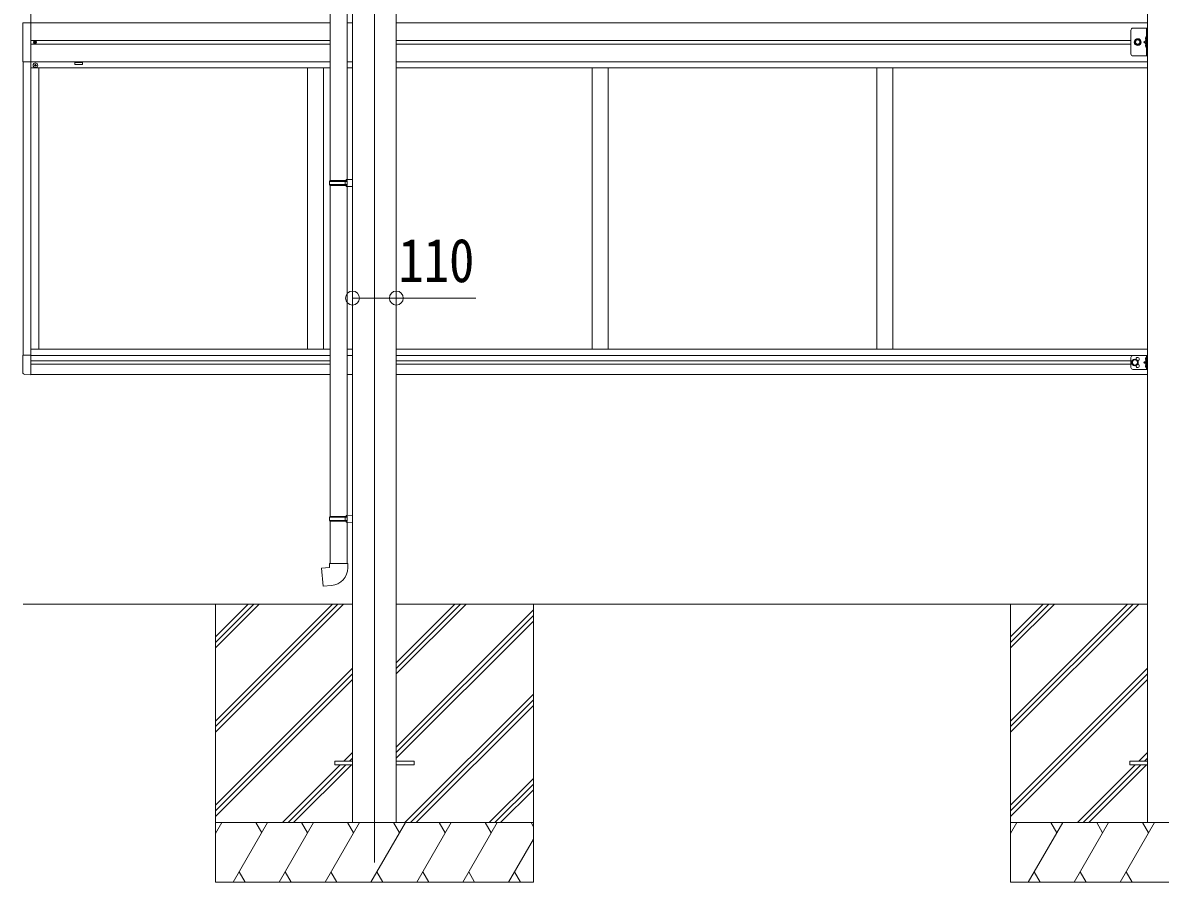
# Model space of a CAD drawing. Units: millimetres at full size; details may follow other scales. Extents: x -9783 to 9892, y -6828 to 6752.
# Drawn here: x -3801 to -940, y -1863 to 300 of the extents above; entities that cross this region are included whole.
import ezdxf
from ezdxf.enums import TextEntityAlignment as Align

# ---------------------------------------------------------------- set-up
doc = ezdxf.new("R2010")
doc.units = ezdxf.units.MM
doc.header["$LTSCALE"] = 35
doc.header["$PDMODE"] = 32
doc.header["$PDSIZE"] = 35
for name, color, linetype, lineweight in [('0-0_0', 7, 'Continuous', 9), ('0-1_本体', 4, 'Continuous', 9), ('0-2_部品', 7, 'Continuous', 9), ('0-8_PARTS2', 2, 'Continuous', 9), ('0-A_寸法', 6, 'Continuous', 9), ('1-1_GLASS', 4, 'Continuous', 9), ('1-2_GLASS_SEAL', 7, 'Continuous', 9)]:
    doc.layers.add(name, color=color, linetype=linetype, lineweight=lineweight)
doc.styles.add('ＭＳ ゴシック', font='')
doc.styles.get('ＭＳ ゴシック').set_extended_font_data('MS Gothic')

msp = doc.modelspace()

# ---------------------------------------------------------------- linework, layer by layer
at = {"layer": '0-0_0'}
for p, q in [((-3800.27, -1163.48), (-2971.27, -1163.48)), ((-3316.27, -1163.48), (-3316.27, -1863.48)), ((-3316.27, -1457.66), (-3022.09, -1163.48)), ((-3316.27, -1471.8), (-3007.95, -1163.48)), ((-3316.27, -1485.94), (-2993.81, -1163.48)), ((-3316.27, -1273.81), (-3205.94, -1163.48)), ((-3316.27, -1259.67), (-3220.08, -1163.48)), ((-3316.27, -1245.53), (-3234.22, -1163.48)), ((-2861.27, -1339.31), (-2685.44, -1163.48)), ((-2861.27, -1325.17), (-2699.58, -1163.48)), ((-2861.27, -1311.03), (-2713.72, -1163.48)), ((-2861.27, -1163.48), (-971.27, -1163.48)), ((-2516.27, -1163.48), (-2516.27, -1863.48)), ((-1316.27, -1163.48), (-1316.27, -1863.48)), ((-1316.27, -1457.66), (-1022.09, -1163.48)), ((-1316.27, -1471.8), (-1007.95, -1163.48)), ((-1316.27, -1485.94), (-993.81, -1163.48)), ((-1316.27, -1273.81), (-1205.94, -1163.48)), ((-1316.27, -1259.67), (-1220.08, -1163.48)), ((-1316.27, -1245.53), (-1234.22, -1163.48)), ((-2861.27, -1523.16), (-2516.27, -1178.16)), ((-2861.27, -1537.3), (-2516.27, -1192.3)), ((-2861.27, -1551.44), (-2516.27, -1206.45)), ((-3316.27, -1669.79), (-2971.27, -1324.79)), ((-3316.27, -1683.93), (-2971.27, -1338.93)), ((-1316.27, -1669.79), (-971.27, -1324.79)), ((-1316.27, -1683.93), (-971.27, -1338.93)), ((-3316.27, -1698.08), (-2971.27, -1353.08)), ((-1316.27, -1698.08), (-971.27, -1353.08)), ((-2839.46, -1713.48), (-2516.27, -1390.29)), ((-2825.32, -1713.48), (-2516.27, -1404.43)), ((-2811.18, -1713.48), (-2516.27, -1418.58)), ((-2993.33, -1558.98), (-2971.27, -1536.92)), ((-993.33, -1558.98), (-971.27, -1536.92)), ((-3147.83, -1713.48), (-3002.33, -1567.98)), ((-3133.69, -1713.48), (-2988.19, -1567.98)), ((-3119.54, -1713.48), (-2974.04, -1567.98)), ((-2979.19, -1558.98), (-2971.27, -1551.07)), ((-1147.83, -1713.48), (-1002.33, -1567.98)), ((-1133.69, -1713.48), (-988.19, -1567.98)), ((-1119.54, -1713.48), (-974.04, -1567.98)), ((-979.19, -1558.98), (-971.27, -1551.07)), ((-2627.33, -1713.48), (-2516.27, -1602.42)), ((-2613.19, -1713.48), (-2516.27, -1616.57)), ((-2599.04, -1713.48), (-2516.27, -1630.71)), ((-2516.27, -1713.48), (-3316.27, -1713.48)), ((-3316.27, -1740.98), (-3300.39, -1713.48)), ((-3271.52, -1863.48), (-3184.92, -1713.48)), ((-3199.92, -1739.46), (-3214.92, -1713.48)), ((-3156.05, -1863.48), (-3069.45, -1713.48)), ((-3084.45, -1739.46), (-3099.45, -1713.48)), ((-3040.58, -1863.48), (-2953.98, -1713.48)), ((-2968.98, -1739.46), (-2983.98, -1713.48)), ((-2925.11, -1863.48), (-2838.51, -1713.48)), ((-2853.51, -1739.46), (-2868.51, -1713.48)), ((-2809.64, -1863.48), (-2723.04, -1713.48)), ((-2738.04, -1739.46), (-2753.04, -1713.48)), ((-2694.17, -1863.48), (-2607.57, -1713.48)), ((-2637.57, -1713.48), (-2622.57, -1739.46)), ((-2522.1, -1713.48), (-2516.27, -1723.58)), ((-516.27, -1713.48), (-1316.27, -1713.48)), ((-1316.27, -1740.98), (-1300.39, -1713.48)), ((-1271.52, -1863.48), (-1184.92, -1713.48)), ((-1199.92, -1739.46), (-1214.92, -1713.48)), ((-1156.05, -1863.48), (-1069.45, -1713.48)), ((-1084.45, -1739.46), (-1099.45, -1713.48)), ((-1040.58, -1863.48), (-953.98, -1713.48)), ((-968.98, -1739.46), (-983.98, -1713.48)), ((-2578.7, -1863.48), (-2516.27, -1755.34)), ((-3256.53, -1837.5), (-3241.53, -1863.48)), ((-3141.06, -1837.5), (-3126.06, -1863.48)), ((-3025.58, -1837.5), (-3010.58, -1863.48)), ((-2910.11, -1837.5), (-2895.12, -1863.48)), ((-2794.64, -1837.5), (-2779.65, -1863.48)), ((-2679.17, -1837.5), (-2664.18, -1863.48)), ((-2563.71, -1837.5), (-2548.71, -1863.48)), ((-1256.53, -1837.5), (-1241.53, -1863.48)), ((-1141.06, -1837.5), (-1126.06, -1863.48)), ((-1025.58, -1837.5), (-1010.58, -1863.48)), ((-3316.27, -1863.48), (-2516.27, -1863.48)), ((-1316.27, -1863.48), (-516.27, -1863.48))]:
    msp.add_line(p, q, dxfattribs=at)
at = {"layer": '0-1_本体'}
for p, q in [((-2971.27, 1166.52), (-2971.27, -1713.48)), ((-2861.27, 1166.52), (-2861.27, -1713.48)), ((-971.27, 1166.52), (-971.27, -1713.48))]:
    msp.add_line(p, q, dxfattribs=at)
at = {"layer": '0-2_部品'}
for p, q in [((-3027.27, 846.61), (-3027.27, -97.58)), ((-2985.27, 844.05), (-2985.27, -95.02)), ((-3029.27, -99.58), (-3028.27, -97.58)), ((-3029.27, -99.58), (-2985.27, -99.58)), ((-3029.27, -99.58), (-3029.27, -107.58)), ((-3029.27, -107.58), (-2985.27, -107.58)), ((-3029.27, -107.58), (-3028.27, -109.58)), ((-3028.27, -97.58), (-2985.27, -97.58)), ((-3028.27, -109.58), (-2985.27, -109.58)), ((-3027.27, -109.58), (-3027.27, -942.74)), ((-2989.75, -99.58), (-2990.18, -97.58)), ((-2987.27, -95.08), (-2971.27, -94.61)), ((-2987.27, -97.08), (-2987.27, -95.08)), ((-2987.27, -97.08), (-2985.27, -97.08)), ((-2987.27, -112.08), (-2987.27, -110.08)), ((-2987.27, -112.08), (-2971.27, -112.55)), ((-2985.27, -112.14), (-2985.27, -940.18)), ((-2971.27, -94.61), (-2971.27, -112.55)), ((-3029.27, -944.74), (-3028.27, -942.74)), ((-3028.27, -942.74), (-2985.27, -942.74)), ((-2989.75, -944.74), (-2990.18, -942.74)), ((-2987.27, -940.24), (-2971.27, -939.77)), ((-2987.27, -942.24), (-2987.27, -940.24)), ((-2987.27, -942.24), (-2985.27, -942.24)), ((-2971.27, -939.77), (-2971.27, -957.71)), ((-3029.27, -944.74), (-2985.27, -944.74)), ((-3029.27, -944.74), (-3029.27, -952.74)), ((-3029.27, -952.74), (-2985.27, -952.74)), ((-3029.27, -952.74), (-3028.27, -954.74)), ((-3028.27, -954.74), (-2985.27, -954.74)), ((-3027.27, -954.74), (-3027.27, -1060.88)), ((-2987.27, -957.24), (-2987.27, -955.24)), ((-2987.27, -957.24), (-2971.27, -957.71)), ((-2985.27, -957.3), (-2985.27, -1060.88)), ((-3029.27, -1060.88), (-2983.27, -1060.88)), ((-3029.27, -1070.88), (-3029.27, -1060.88)), ((-2983.27, -1060.88), (-2983.27, -1071.8))]:
    msp.add_line(p, q, dxfattribs=at)
at = {"layer": '0-2_部品', "color": 4}
for p, q in [((-3016.27, -1558.97), (-3016.27, -1567.97)), ((-2971.27, -1558.97), (-3016.27, -1558.97)), ((-2971.27, -1567.97), (-3016.27, -1567.97)), ((-2816.27, -1558.97), (-2861.27, -1558.97)), ((-2816.27, -1567.97), (-2861.27, -1567.97)), ((-2816.27, -1558.97), (-2816.27, -1567.97)), ((-1016.27, -1558.97), (-1016.27, -1567.97)), ((-971.27, -1558.97), (-1016.27, -1558.97)), ((-971.27, -1567.97), (-1016.27, -1567.97))]:
    msp.add_line(p, q, dxfattribs=at)
at = {"layer": '0-2_部品'}
for points in [[(-2989.75, -99.58), (-2989.75, -107.58), (-2990.18, -109.58)], [(-2987.27, -110.08), (-2985.27, -110.08), (-2985.27, -97.08)], [(-2987.27, -955.24), (-2985.27, -955.24), (-2985.27, -942.24)], [(-2989.75, -944.74), (-2989.75, -952.74), (-2990.18, -954.74)], [(-3024.35, -1116.62), (-3045.19, -1118.45), (-3049.19, -1072.62), (-3029.27, -1070.88)]]:
    msp.add_lwpolyline(points, dxfattribs=at)
msp.add_arc((-3028.27, -1071.8), 45, 275, 0, dxfattribs=at)
at = {"layer": '0-8_PARTS2'}
msp.add_line((-2916.27, 1132.66), (-2916.27, -1813.48), dxfattribs=at)
at = {"layer": '0-A_寸法'}
for p, q in [((-2971.27, -393.09), (-2861.27, -393.09)), ((-2861.27, -393.09), (-2661.27, -393.09))]:
    msp.add_line(p, q, dxfattribs=at)
for p in [(-2971.27, -393.09), (-2861.27, -393.09)]:
    msp.add_point(p, dxfattribs=at)
at = {"layer": '1-1_GLASS'}
for p, q in [((-3780.27, 1087.93), (-3780.27, 250.73)), ((-3780.27, 299.73), (-3027.27, 299.73)), ((-2985.27, 299.73), (-2971.27, 299.73)), ((-2861.27, 299.73), (-971.27, 299.73)), ((-3780.27, 255.23), (-3027.27, 255.23)), ((-3780.27, 250.73), (-3780.27, -586.27)), ((-3027.27, 246.23), (-3780.27, 246.23)), ((-2861.27, 255.23), (-1013.27, 255.23)), ((-1013.27, 246.23), (-2861.27, 246.23)), ((-3800.27, 201.53), (-3800.27, -537.08)), ((-3780.27, 201.73), (-3027.27, 201.73)), ((-2985.27, 201.73), (-2971.27, 201.73)), ((-2861.27, 201.73), (-971.27, 201.73)), ((-3027.27, 186.23), (-3780.27, 186.23)), ((-3760.27, 185.73), (-3760.27, -521.77)), ((-3084.27, 186.23), (-3084.27, -521.77)), ((-3044.27, 186.23), (-3044.27, -521.77)), ((-2985.27, 186.23), (-2971.27, 186.23)), ((-2861.27, 186.23), (-971.27, 186.23)), ((-2368.27, 186.23), (-2368.27, -521.77)), ((-2328.27, 186.23), (-2328.27, -521.77)), ((-1652.27, 186.23), (-1652.27, -521.77)), ((-1612.27, 186.23), (-1612.27, -521.77)), ((-3780.27, -521.77), (-3027.27, -521.77)), ((-3780.27, -537.27), (-3027.27, -537.27)), ((-2985.27, -521.77), (-2971.27, -521.77)), ((-2985.27, -537.27), (-2971.27, -537.27)), ((-2861.27, -521.77), (-971.27, -521.77)), ((-2861.27, -537.27), (-971.27, -537.27)), ((-3780.27, -550.77), (-3029.27, -550.77)), ((-3780.27, -559.77), (-3027.27, -559.77)), ((-2861.27, -550.77), (-1013.27, -550.77)), ((-2861.27, -559.77), (-1013.27, -559.77)), ((-3780.27, -585.77), (-3027.27, -585.77)), ((-2985.27, -585.77), (-2971.27, -585.77)), ((-2861.27, -585.77), (-971.27, -585.77))]:
    msp.add_line(p, q, dxfattribs=at)
msp.add_lwpolyline([(-3650.27, 199.73), (-3670.27, 199.73), (-3670.27, 194.73), (-3650.27, 194.73)], close=True, dxfattribs=at)
at = {"layer": '1-2_GLASS_SEAL'}
for p, q in [((-1008.27, 286.23), (-971.27, 286.23)), ((-973.77, 286.23), (-973.77, 216.23)), ((-1013.27, 221.23), (-1013.27, 281.23)), ((-974.27, 264.23), (-975.07, 264.09)), ((-3771.5, 251.14), (-3772.32, 251.14)), ((-3769.04, 250.32), (-3768.22, 250.32)), ((-973.77, 256.23), (-980.77, 251.23)), ((-973.77, 251.23), (-980.77, 251.23)), ((-973.77, 246.23), (-980.77, 251.23)), ((-974.27, 256.23), (-975.07, 256.37)), ((-974.27, 246.23), (-975.07, 246.09)), ((-974.27, 238.23), (-975.07, 238.37)), ((-974.27, 256.23), (-973.77, 256.32)), ((-974.27, 238.23), (-973.77, 238.32)), ((-3770.77, 193.23), (-3771.77, 193.23)), ((-3767.77, 192.23), (-3766.77, 192.23)), ((-3780.27, -537.08), (-3800.77, -537.08)), ((-3800.77, -579.98), (-3800.77, -537.08)), ((-1013.27, -542.77), (-1013.27, -567.77)), ((-1008.27, -537.77), (-971.27, -537.77)), ((-974.27, -542.27), (-975.07, -542.41)), ((-973.77, -537.77), (-973.77, -572.77)), ((-971.27, -537.77), (-971.27, -572.77)), ((-973.77, -555.27), (-980.77, -555.27)), ((-974.27, -550.27), (-975.07, -550.13)), ((-974.27, -560.27), (-975.07, -560.41)), ((-974.27, -568.27), (-975.07, -568.13)), ((-974.27, -550.27), (-973.77, -550.18)), ((-974.27, -568.27), (-973.77, -568.18)), ((-3780.27, -586.28), (-3795.56, -585.47)), ((-1008.27, -572.77), (-971.27, -572.77))]:
    msp.add_line(p, q, dxfattribs=at)
for points in [[(-3780.27, 299.73), (-3800.97, 299.73), (-3800.97, 201.73), (-3780.27, 201.73)], [(-1008.27, 216.23), (-971.27, 216.23), (-971.27, 286.23)], [(-973.39, 260.23), (-974.02, 261.42), (-976.25, 262.53)], [(-973.39, 260.23), (-974.02, 259.04), (-976.25, 257.93)], [(-974.27, 256.23), (-974.27, 264.23), (-973.77, 264.14), (-973.77, 256.32)], [(-3772.32, 251.14), (-3772.32, 250.32), (-3771.5, 250.32)], [(-3769.86, 251.96), (-3769.86, 252.78), (-3770.68, 252.78), (-3770.68, 251.96)], [(-3770.68, 249.5), (-3770.68, 248.68), (-3769.86, 248.68), (-3769.86, 249.5)], [(-3768.22, 250.32), (-3768.22, 251.14), (-3769.04, 251.14)], [(-973.39, 242.23), (-974.02, 243.42), (-976.25, 244.53)], [(-973.39, 242.23), (-974.02, 241.04), (-976.25, 239.93)], [(-974.27, 238.23), (-974.27, 246.23), (-973.77, 246.14), (-973.77, 238.32)], [(-3771.77, 193.23), (-3771.77, 192.23), (-3770.77, 192.23)], [(-3768.77, 194.23), (-3768.77, 195.23), (-3769.77, 195.23), (-3769.77, 194.23)], [(-3769.77, 191.23), (-3769.77, 190.23), (-3768.77, 190.23), (-3768.77, 191.23)], [(-3766.77, 192.23), (-3766.77, 193.23), (-3767.77, 193.23)], [(-974.27, -550.27), (-974.27, -542.27), (-973.77, -542.36), (-973.77, -550.18)], [(-973.77, -550.27), (-980.77, -555.27), (-973.77, -560.27)], [(-973.39, -546.27), (-974.02, -545.08), (-976.25, -543.97)], [(-973.39, -546.27), (-974.02, -547.46), (-976.25, -548.57)], [(-973.39, -564.27), (-974.02, -563.08), (-976.25, -561.97)], [(-973.39, -564.27), (-974.02, -565.46), (-976.25, -566.57)], [(-974.27, -568.27), (-974.27, -560.27), (-973.77, -560.36), (-973.77, -568.18)]]:
    msp.add_lwpolyline(points, dxfattribs=at)
for points in [[(-988.76, 251.23), (-992.52, 244.73), (-1000.02, 244.73), (-1003.78, 251.23), (-1000.02, 257.73), (-992.52, 257.73)], [(-1003.27, -562.78), (-996.77, -559.02), (-996.77, -551.52), (-1003.27, -547.77), (-1009.77, -551.52), (-1009.77, -559.02)]]:
    msp.add_lwpolyline(points, close=True, dxfattribs=at)
for centre, radius in [((-996.27, 251.23), 8.5), ((-996.27, 251.23), 7.5), ((-996.27, 251.23), 6.5), ((-3770.27, 250.73), 3.75), ((-996.27, 251.23), 5.5), ((-3769.27, 192.73), 5.9), ((-1003.27, -555.27), 8.5), ((-1003.27, -555.27), 7.5), ((-1003.27, -555.27), 6.5)]:
    msp.add_circle(centre, radius, dxfattribs=at)
for centre, radius, start, end in [((-1008.27, 281.23), 5, 90, 180), ((-970.17, 260.23), 6.5, 147.94412, 212.05588), ((-974.92, 263.2), 0.9, 100, 147.94412), ((-3771.5, 251.96), 0.82, 270, 0), ((-3771.5, 249.5), 0.82, 0, 90), ((-3769.04, 251.96), 0.82, 180, 270), ((-3769.04, 249.5), 0.82, 90, 180), ((-970.17, 242.23), 6.5, 147.94412, 212.05588), ((-974.92, 257.26), 0.9, 212.05588, 260), ((-974.92, 245.2), 0.9, 100, 147.94412), ((-974.92, 239.26), 0.9, 212.05588, 260), ((-1008.27, 221.23), 5, 180, 270), ((-3770.77, 194.23), 1, 270, 0), ((-3770.77, 191.23), 1, 0, 90), ((-3767.77, 194.23), 1, 180, 270), ((-3767.77, 191.23), 1, 90, 180), ((-1008.27, -542.77), 5, 90, 180), ((-996.27, -546.77), 4.25, 274.76077, 186.29431), ((-970.17, -546.27), 6.5, 147.94412, 212.05588), ((-974.92, -543.3), 0.9, 100, 147.94412), ((-1008.27, -567.77), 5, 180, 270), ((-996.27, -563.77), 4.25, 173.70569, 85.23923), ((-970.17, -564.27), 6.5, 147.94412, 212.05588), ((-974.92, -549.24), 0.9, 212.05588, 260), ((-974.92, -561.3), 0.9, 100, 147.94412), ((-974.92, -567.24), 0.9, 212.05588, 260), ((-3795.27, -579.98), 5.5, 180, 267)]:
    msp.add_arc(centre, radius, start, end, dxfattribs=at)

# ---------------------------------------------------------------- texts
at = {"layer": '0-A_寸法', "color": 7, "style": 'ＭＳ ゴシック', "width": 0.85}
msp.add_text('110', height=110, dxfattribs=at).set_placement((-2855.77, -386.09), align=Align.BOTTOM_LEFT)

doc.saveas('drawing.dxf')
